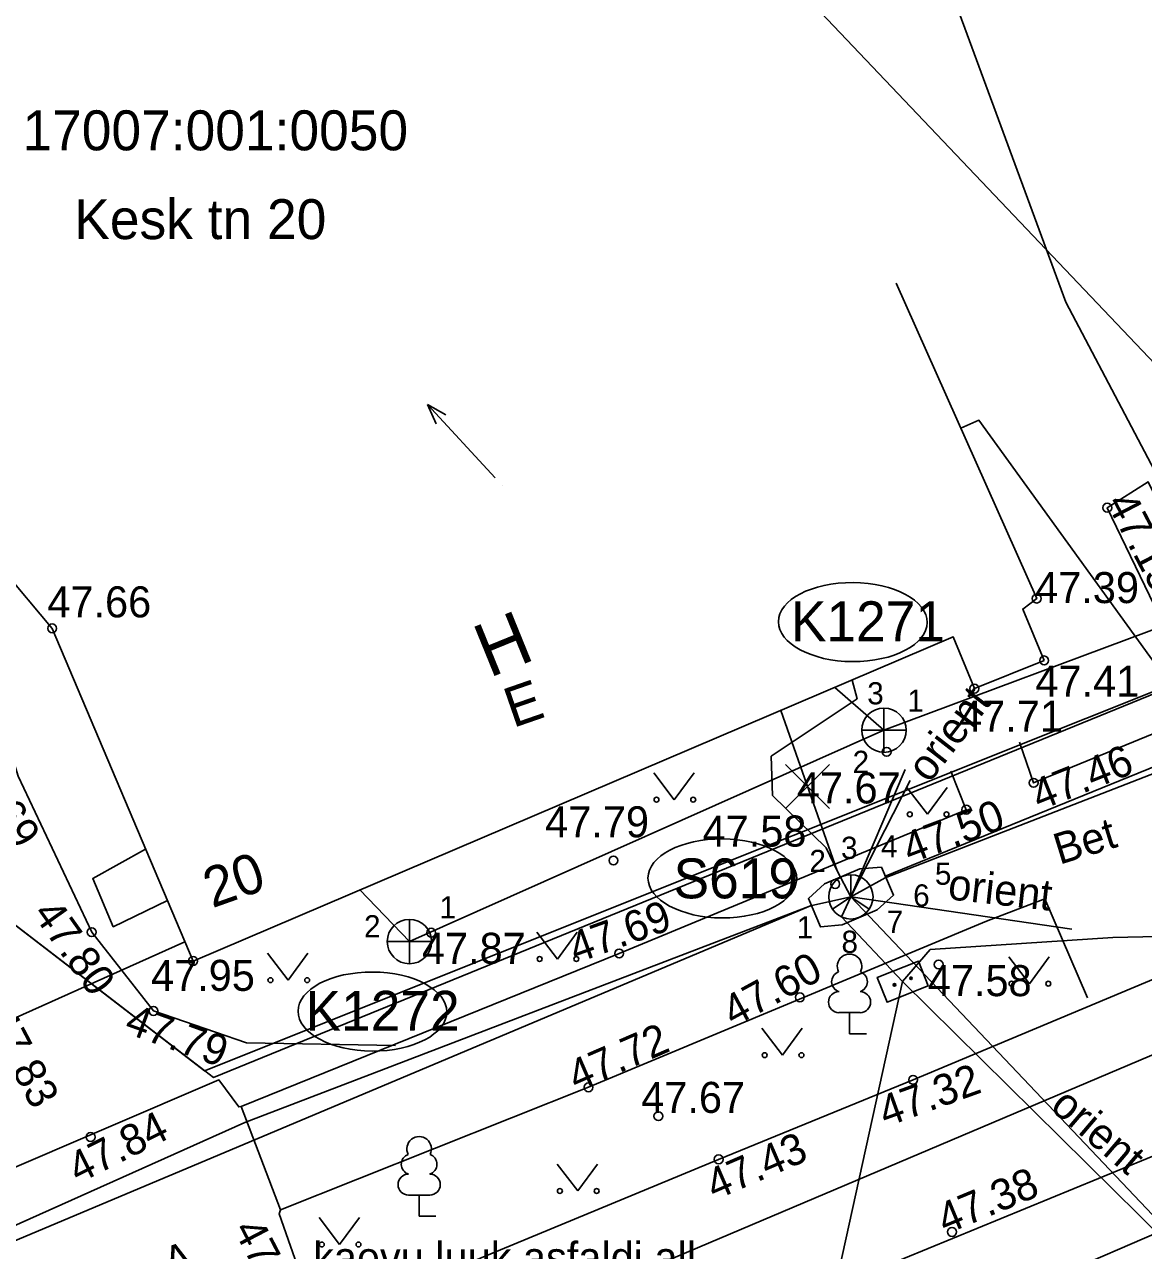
# Model space of a CAD drawing. Extents: x 640958 to 642190, y 6455812 to 6456715.
# Drawn here: x 641771.63 to 641796.87, y 6456061.79 to 6456089.43 of the extents above; entities that cross this region are included whole.
import ezdxf

# ---------------------------------------------------------------- set-up
doc = ezdxf.new("R2010")
doc.units = 0
for name, color, linetype in [('AED', 7, 'Continuous'), ('HALJASTUS', 7, 'Continuous'), ('HOONE', 7, 'Continuous'), ('KAEVU_NR', 7, 'Continuous'), ('KKAEV', 7, 'Continuous'), ('KORGUS', 7, 'Continuous'), ('KTRASS', 7, 'Continuous'), ('MOOTPIIR', 7, 'Continuous'), ('MPKAABEL', 7, 'Continuous'), ('MPOHULIIN', 7, 'Continuous'), ('PIIR', 7, 'Continuous'), ('POST', 7, 'Continuous'), ('PUU', 7, 'Continuous'), ('SIKAEV', 7, 'Continuous'), ('SITRASS', 7, 'Continuous'), ('SKKAEV', 7, 'Continuous'), ('SKTRASS', 7, 'Continuous'), ('TEE', 7, 'Continuous'), ('TORU_NR', 7, 'Continuous'), ('VTRASS', 7, 'Continuous')]:
    doc.layers.add(name, color=color, linetype=linetype)

msp = doc.modelspace()

# ---------------------------------------------------------------- linework, layer by layer
at = {"layer": 'AED'}
msp.add_lwpolyline([(641764.258, 6456088.643), (641768.564, 6456080.829), (641769.132, 6456079.848), (641771.132, 6456077.153), (641772.25, 6456075.816)], dxfattribs=at)
at = {"layer": 'HALJASTUS'}
for p, q in [((641785.822, 6456072.559), (641786.286, 6456071.952)), ((641786.286, 6456071.952), (641786.731, 6456072.559)), ((641791.535, 6456072.229), (641791.999, 6456071.622)), ((641791.999, 6456071.622), (641792.444, 6456072.229)), ((641783.185, 6456068.966), (641783.648, 6456068.359)), ((641783.648, 6456068.359), (641784.094, 6456068.966)), ((641777.111, 6456068.49), (641777.575, 6456067.883)), ((641777.575, 6456067.883), (641778.02, 6456068.49)), ((641793.833, 6456068.409), (641794.296, 6456067.802)), ((641794.296, 6456067.802), (641794.742, 6456068.409)), ((641788.263, 6456066.798), (641788.726, 6456066.191)), ((641788.726, 6456066.191), (641789.172, 6456066.798)), ((641783.643, 6456063.734), (641784.106, 6456063.128)), ((641784.106, 6456063.128), (641784.552, 6456063.734)), ((641778.271, 6456062.526), (641778.734, 6456061.919)), ((641778.734, 6456061.919), (641779.18, 6456062.526))]:
    msp.add_line(p, q, dxfattribs=at)
for centre in [(641785.885, 6456071.952), (641786.713, 6456071.952), (641791.598, 6456071.622), (641792.427, 6456071.622), (641783.247, 6456068.359), (641784.076, 6456068.359), (641777.174, 6456067.883), (641778.003, 6456067.883), (641793.895, 6456067.802), (641794.724, 6456067.802), (641788.325, 6456066.191), (641789.154, 6456066.191), (641783.705, 6456063.128), (641784.534, 6456063.128), (641778.333, 6456061.919), (641779.162, 6456061.919)]:
    msp.add_circle(centre, 0.055, dxfattribs=at)
at = {"layer": 'HOONE'}
for points in [[(641791.288, 6456083.599), (641794.462, 6456076.488), (641794.146, 6456076.251), (641794.631, 6456075.093)], [(641772.25, 6456075.816), (641775.428, 6456068.314), (641792.581, 6456075.624), (641793.056, 6456074.457), (641794.631, 6456075.093)], [(641774.85, 6456069.679), (641773.627, 6456069.085), (641773.164, 6456070.176), (641774.359, 6456070.838)]]:
    msp.add_lwpolyline(points, dxfattribs=at)
at = {"layer": 'KAEVU_NR'}
for centre in [(641790.313, 6456075.958), (641787.37, 6456070.177), (641779.475, 6456067.174)]:
    msp.add_ellipse(centre, major_axis=(1.678, -0.009), ratio=0.531431, dxfattribs=at)
at = {"layer": 'KKAEV'}
for p, q in [((641791.016, 6456073.02), (641791.016, 6456074.02)), ((641790.516, 6456073.52), (641791.516, 6456073.52)), ((641780.309, 6456068.252), (641780.309, 6456069.252)), ((641779.809, 6456068.752), (641780.809, 6456068.752))]:
    msp.add_line(p, q, dxfattribs=at)
for centre in [(641791.016, 6456073.52), (641780.309, 6456068.752)]:
    msp.add_circle(centre, 0.5, dxfattribs=at)
at = {"layer": 'KORGUS'}
for centre in [(641796.054, 6456078.537), (641794.462, 6456076.488), (641772.25, 6456075.816), (641794.631, 6456075.093), (641793.056, 6456074.457), (641791.077, 6456073.031), (641794.392, 6456072.332), (641792.873, 6456071.727), (641784.913, 6456070.58), (641789.916, 6456070.05), (641773.142, 6456068.965), (641780.801, 6456068.952), (641785.042, 6456068.484), (641775.428, 6456068.314), (641792.249, 6456068.235), (641789.119, 6456067.495), (641774.535, 6456067.188), (641791.674, 6456065.633), (641784.35, 6456065.465), (641785.927, 6456064.815), (641773.117, 6456064.344), (641787.286, 6456063.84), (641792.551, 6456062.204)]:
    msp.add_circle(centre, 0.1, dxfattribs=at)
at = {"layer": 'KTRASS'}
for p, q in [((641791.016, 6456073.52), (641799.884, 6456076.833)), ((641791.016, 6456073.52), (641789.911, 6456074.486)), ((641780.309, 6456068.752), (641791.016, 6456073.52)), ((641777.097, 6456057.732), (641808.16, 6456070.899)), ((641780.309, 6456068.752), (641779.192, 6456069.918))]:
    msp.add_line(p, q, dxfattribs=at)
at = {"layer": 'MOOTPIIR'}
msp.add_lwpolyline([(641699.376, 6456077.187), (641723.321, 6456044.256), (641768.111, 6456062.519), (641733.88, 6456100.45), (641738.29, 6456104.28), (641767.08, 6456072.45), (641775.887, 6456065.689), (641806.886, 6456078.329), (641829.91, 6456087.63), (641863.76, 6456106.8), (641894.192, 6456135.42), (641908.331, 6456113.974), (641895.575, 6456105.564), (641865.53, 6456084.07), (641856.78, 6456078.41), (641839.59, 6456070.96), (641834.69, 6456068.08), (641814.629, 6456059.162), (641624.805, 6455980.791)], dxfattribs=at)
at = {"layer": 'MPKAABEL'}
msp.add_line((641767.415, 6456065.243), (641775.245, 6456068.747), dxfattribs=at)
at = {"layer": 'MPOHULIIN'}
for p, q in [((641780.716, 6456080.864), (641780.913, 6456080.431)), ((641780.716, 6456080.864), (641781.132, 6456080.634)), ((641782.246, 6456079.214), (641780.716, 6456080.864)), ((641782.416, 6456079.031), (641782.416, 6456079.031))]:
    msp.add_line(p, q, dxfattribs=at)
at = {"layer": 'PIIR'}
msp.add_lwpolyline([(641947.25, 6456163.24), (641898.43, 6456129.71), (641889.59, 6456124.12), (641863.76, 6456106.8), (641829.91, 6456087.63), (641802.21, 6456076.44), (641775.69, 6456065.84), (641767.08, 6456072.45), (641745.37, 6456096.02), (641738.29, 6456104.28), (641733.88, 6456100.45), (641767.92, 6456062.73), (641743.56, 6456052.98), (641723.32, 6456044.89), (641699.14, 6456077.58)], dxfattribs=at)
for points in [[(641802.21, 6456076.44), (641829.91, 6456087.63), (641801.26, 6456135.96), (641773.52, 6456131.69), (641783.5, 6456096.12)], [(641775.69, 6456065.84), (641802.21, 6456076.44), (641783.5, 6456096.12), (641773.43, 6456091.78), (641771.81, 6456103.94), (641761.45, 6456103.48), (641745.37, 6456096.02), (641767.08, 6456072.45)]]:
    msp.add_lwpolyline(points, close=True, dxfattribs=at)
at = {"layer": 'POST'}
msp.add_lwpolyline([(641792.016, 6456067.757), (641791.088, 6456067.385), (641790.865, 6456067.942), (641791.793, 6456068.314)], close=True, dxfattribs=at)
for centre, radius in [((641791.626, 6456067.924), 0.03), ((641791.626, 6456067.924), 0.03), ((641791.626, 6456067.924), 0.005), ((641791.255, 6456067.775), 0.03), ((641791.255, 6456067.775), 0.03), ((641791.255, 6456067.775), 0.005)]:
    msp.add_circle(centre, radius, dxfattribs=at)
at = {"layer": 'PUU'}
for p, q in [((641790.479, 6456067.149), (641789.999, 6456067.149)), ((641790.239, 6456066.674), (641790.239, 6456067.149)), ((641790.619, 6456066.674), (641790.239, 6456066.674)), ((641780.769, 6456063.033), (641780.289, 6456063.033)), ((641780.529, 6456062.558), (641780.529, 6456063.033)), ((641780.909, 6456062.558), (641780.529, 6456062.558))]:
    msp.add_line(p, q, dxfattribs=at)
for centre, radius, start, end in [((641790.239, 6456068.194), 0.277, 332.5799, 207.4201), ((641790.069, 6456067.846), 0.233, 109.0217, 253.1415), ((641790.409, 6456067.846), 0.233, 286.8508, 70.9859), ((641790.002, 6456067.386), 0.238, 90.0016, 269.3953), ((641790.477, 6456067.386), 0.238, 270.6047, 89.9984), ((641780.529, 6456064.078), 0.277, 332.5799, 207.4201), ((641780.359, 6456063.731), 0.233, 109.0217, 253.1415), ((641780.699, 6456063.731), 0.233, 286.8508, 70.9859), ((641780.292, 6456063.271), 0.238, 90.0016, 269.3953), ((641780.767, 6456063.271), 0.238, 270.6047, 89.9984)]:
    msp.add_arc(centre, radius, start, end, dxfattribs=at)
at = {"layer": 'SIKAEV'}
for p, q in [((641790.27, 6456070.261), (641790.27, 6456069.761)), ((641790.27, 6456069.761), (641789.855, 6456069.486)), ((641790.27, 6456069.761), (641790.685, 6456069.486))]:
    msp.add_line(p, q, dxfattribs=at)
msp.add_lwpolyline([(641790.962, 6456070.431), (641791.232, 6456069.801), (641790.862, 6456069.471), (641790.072, 6456069.131), (641789.582, 6456069.081), (641789.312, 6456069.721), (641789.672, 6456070.051), (641790.472, 6456070.391)], close=True, dxfattribs=at)
msp.add_circle((641790.27, 6456069.761), 0.5, dxfattribs=at)
at = {"layer": 'SITRASS'}
for p, q in [((641788.795, 6456072.745), (641789.785, 6456071.755)), ((641788.795, 6456071.755), (641789.785, 6456072.745)), ((641790.27, 6456069.761), (641791.498, 6456072.634)), ((641790.27, 6456069.761), (641791.609, 6456072.386)), ((641790.27, 6456069.761), (641795.251, 6456069.029))]:
    msp.add_line(p, q, dxfattribs=at)
for points in [[(641791.437, 6456067.854), (641792.06, 6456068.57), (641796.181, 6456068.847), (641797.877, 6456068.882), (641803, 6456070.86), (641819.341, 6456077.63), (641833.045, 6456083.55), (641851.85, 6456092.205), (641890.74, 6456118.46)], [(641798.82, 6456073.39), (641799.56, 6456074.74), (641795.12, 6456083.17), (641792.45, 6456090.42), (641790.23, 6456093.81)], [(641791.03, 6456070.22), (641798.82, 6456073.39), (641807.43, 6456077.4), (641830.95, 6456087.04), (641839.07, 6456088.85), (641839.87, 6456089.26)], [(641839.07, 6456088.85), (641791.04, 6456070.19), (641790.27, 6456069.761)], [(641790.298, 6456074.651), (641790.41, 6456074.23), (641788.47, 6456072.93), (641788.5, 6456072.05), (641789.71, 6456070.87), (641789.96, 6456070.35), (641790.27, 6456069.761)], [(641788.686, 6456073.964), (641789.96, 6456070.35), (641790.27, 6456069.761)], [(641716.515, 6456038.791), (641717.274, 6456039.231), (641734.9, 6456047.12), (641766.67, 6456060.23), (641776.6, 6456064.67), (641789.36, 6456069.56)], [(641790.27, 6456069.761), (641789.36, 6456069.56), (641717.29, 6456039.23)], [(641790.27, 6456069.761), (641790.06, 6456069.31), (641791.437, 6456067.854), (641806.29, 6456053.19), (641806.763, 6456052.2)], [(641806.29, 6456053.19), (641803.98, 6456056.15), (641798.61, 6456060.97), (641790.27, 6456069.761)], [(641773.043, 6456033.323), (641773.151, 6456041.055), (641772.603, 6456045.738), (641772.667, 6456046.352), (641773.313, 6456047.87), (641774.766, 6456048.936), (641782.481, 6456052.295), (641786.315, 6456053.97), (641787.92, 6456055.023), (641788.658, 6456056.001), (641789.027, 6456056.905), (641791.437, 6456067.854)]]:
    msp.add_lwpolyline(points, dxfattribs=at)
at = {"layer": 'SKTRASS'}
msp.add_line((641817.55, 6456072.31), (641781.573, 6456057.55), dxfattribs=at)
at = {"layer": 'TEE'}
msp.add_line((641776.511, 6456065.03), (641777.403, 6456062.703), dxfattribs=at)
for points in [[(641794.073, 6456073.248), (641794.392, 6456072.332), (641798.276, 6456073.928), (641796.054, 6456078.537), (641796.977, 6456079.118), (641799.298, 6456074.404), (641808.069, 6456077.921)], [(641770.671, 6456077.514), (641770.352, 6456076.154), (641771.481, 6456072.482), (641773.142, 6456068.965), (641774.535, 6456067.188), (641776.637, 6456066.465), (641779.994, 6456066.411)], [(641667.007, 6456016.919), (641678.84, 6456021.709), (641699.599, 6456030.264), (641710.109, 6456034.634), (641718.82, 6456038.171), (641725.997, 6456041.241), (641728.724, 6456039.697), (641740.11, 6456044.404), (641751.223, 6456048.928), (641757.823, 6456051.689), (641772.642, 6456057.762), (641778.368, 6456060.143), (641787.286, 6456063.84), (641791.674, 6456065.633), (641803.506, 6456070.588), (641812.079, 6456074.113)], [(641776.511, 6456065.03), (641785.042, 6456068.484), (641792.873, 6456071.727), (641792.523, 6456072.598)], [(641795.607, 6456067.482), (641794.648, 6456069.715), (641793.332, 6456069.211), (641784.35, 6456065.465), (641777.403, 6456062.703)], [(641770.751, 6456062.675), (641770.865, 6456062.773), (641770.971, 6456063.474), (641776.01, 6456065.633), (641776.461, 6456065.024), (641776.511, 6456065.03)], [(641777.403, 6456062.703), (641777.368, 6456062.61), (641777.88, 6456061.157), (641778.368, 6456060.143)]]:
    msp.add_lwpolyline(points, dxfattribs=at)
at = {"layer": 'VTRASS'}
msp.add_line((641781, 6456055.2), (641804.219, 6456065.231), dxfattribs=at)
msp.add_lwpolyline([(641804.219, 6456065.231), (641793.16, 6456080.51), (641792.747, 6456080.331)], dxfattribs=at)

# ---------------------------------------------------------------- texts
at = {"layer": 'HOONE'}
for s, height, rotation, p in [('H', 1.2, 22.129, (641782.107, 6456074.692)), ('E', 0.9, 19.1147, (641782.648, 6456073.566)), ('20', 0.9, 19.4761, (641775.861, 6456069.501))]:
    msp.add_text(s, height=height, rotation=rotation, dxfattribs=at).set_placement(p)
at = {"layer": 'KAEVU_NR'}
for s, p in [('K1271', (641788.915, 6456075.526)), ('S619', (641786.268, 6456069.727)), ('K1272', (641777.965, 6456066.741))]:
    msp.add_text(s, height=0.9, dxfattribs=at).set_placement(p)
at = {"layer": 'KORGUS'}
for s, rotation, p in [(' 47.15', 297.5533, (641795.901, 6456078.883)), (' 47.46', 21.7619, (641794.282, 6456071.602)), (' 47.69', 302.1783, (641770.042, 6456073)), (' 47.50', 20.5655, (641791.357, 6456070.411)), (' 47.80', 305.4089, (641771.642, 6456069.592)), (' 47.69', 19.701, (641783.824, 6456068.168)), (' 47.60', 28.5161, (641787.392, 6456066.691)), (' 47.83', 297.8515, (641770.601, 6456067.238)), (' 47.79', 340.1104, (641773.606, 6456066.797)), (' 47.72', 23.3927, (641783.839, 6456065.261)), (' 47.32', 19.9321, (641790.81, 6456064.474)), (' 47.84', 26.6165, (641772.602, 6456063.166)), (' 47.43', 23.3927, (641786.955, 6456062.805)), (' 47.38', 22.5557, (641792.162, 6456062.039)), (' 47.72', 297.5029, (641776.207, 6456062.498))]:
    msp.add_text(s, height=0.7, rotation=rotation, dxfattribs=at).set_placement(p)
for s, p in [(' 47.39', (641794.167, 6456076.386)), (' 47.66', (641771.881, 6456076.064)), (' 47.41', (641794.172, 6456074.273)), (' 47.71', (641792.451, 6456073.484)), (' 47.67', (641788.791, 6456071.867)), (' 47.79', (641783.113, 6456071.103)), (' 47.58', (641786.664, 6456070.895)), (' 47.87', (641780.332, 6456068.25)), (' 47.95', (641774.22, 6456067.64)), (' 47.58', (641791.745, 6456067.521)), (' 47.67', (641785.28, 6456064.888))]:
    msp.add_text(s, height=0.7, dxfattribs=at).set_placement(p)
at = {"layer": 'PIIR'}
for s, p in [('17007:001:0050', (641771.579, 6456086.598)), ('Kesk tn 20', (641772.749, 6456084.595))]:
    msp.add_text(s, height=0.9, dxfattribs=at).set_placement(p)
at = {"layer": 'SITRASS'}
for rotation, p in [(52.2297, (641792.035, 6456072.303)), (353.5386, (641792.44, 6456069.71)), (319.5074, (641794.738, 6456064.985))]:
    msp.add_text('orient', height=0.7, rotation=rotation, dxfattribs=at).set_placement(p)
at = {"layer": 'SKKAEV'}
msp.add_text('kaevu luuk asfaldi all', height=0.7, dxfattribs=at).set_placement((641778.137, 6456061.277))
at = {"layer": 'TEE'}
for s, rotation, p in [('Bet', 17.162, (641794.976, 6456070.482)), ('A', 17.4855, (641774.9, 6456061.155))]:
    msp.add_text(s, height=0.7, rotation=rotation, dxfattribs=at).set_placement(p)
at = {"layer": 'TORU_NR'}
for s, p in [('3', (641790.638, 6456074.102)), ('1', (641791.544, 6456073.937)), ('2', (641790.309, 6456072.555)), ('3', (641790.048, 6456070.617)), ('4', (641790.949, 6456070.652)), ('2', (641789.333, 6456070.321)), ('5', (641792.166, 6456070.033)), ('6', (641791.675, 6456069.543)), ('1', (641780.989, 6456069.275)), ('2', (641779.286, 6456068.848)), ('1', (641789.049, 6456068.823)), ('7', (641791.077, 6456068.948)), ('8', (641790.058, 6456068.498))]:
    msp.add_text(s, height=0.5, dxfattribs=at).set_placement(p)

doc.saveas('drawing.dxf')
